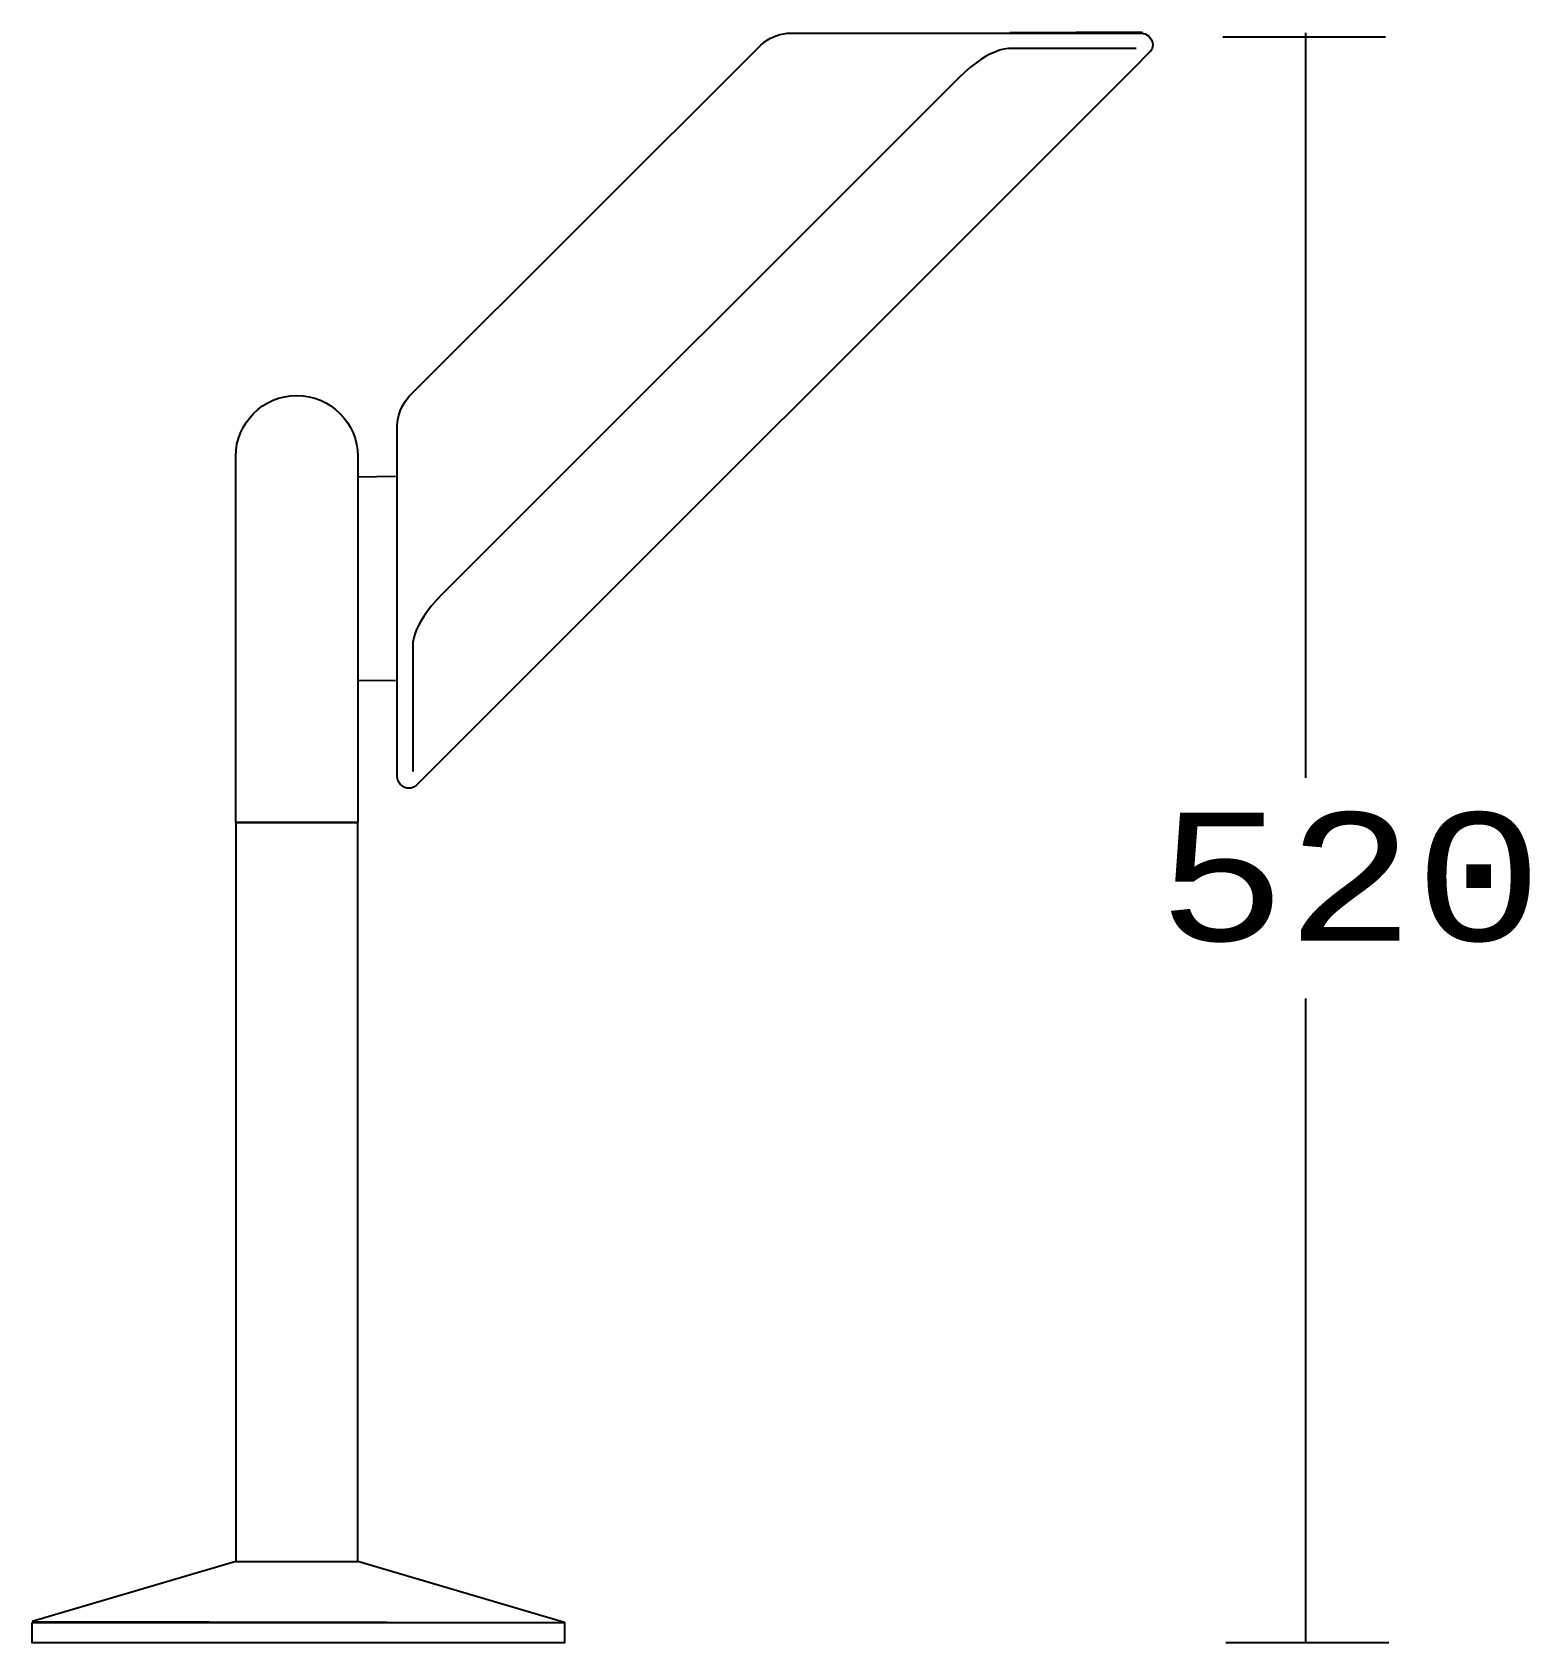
# Model space of a CAD drawing. Extents: x 45.4 to 138.3, y 71.5 to 171.5.
import ezdxf

# ---------------------------------------------------------------- set-up
doc = ezdxf.new("R2010")
doc.units = 0
doc.layers.add('LIVELLO_1', color=160, linetype='Continuous')
doc.styles.add('STD', font='txt')

# ---------------------------------------------------------------- blocks, each defined once
blk = doc.blocks.new('AI9-BLK1')
at = {"layer": 'LIVELLO_1', "color": 7}
for p, q in [((24.458, 49.998), (16.259, 49.963)), ((39.57, 49.688), (29.464, 49.688)), ((34.606, 49.963), (34.606, 3.697)), ((-24.207, 22.391), (-21.869, 22.436)), ((-24.207, 9.763), (-21.869, 9.738)), ((-31.786, 0.921), (-24.207, 0.921)), ((34.606, -9.995), (34.606, -49.998)), ((-31.786, -44.948), (-24.207, -44.948)), ((39.774, -49.998), (29.668, -49.998))]:
    blk.add_line(p, q, dxfattribs=at)
for points in [[(-44.417, -48.676), (-11.373, -48.737), (-24.207, -44.948), (-24.207, -24.341), (-24.207, 0.921), (-31.786, 0.921), (-31.786, -24.341), (-31.786, -44.948)], [(-44.415, -48.737), (-11.373, -48.737), (-11.373, -49.998), (-44.415, -49.998)]]:
    blk.add_lwpolyline(points, close=True, dxfattribs=at)
for points, knots in [([(-21.013, 27.392), (-21.762, 26.643), (-21.762, 25.576), (-21.762, 25.576), (-21.762, 25.576), (-21.762, 3.771), (-21.762, 3.771), (-21.762, 3.771), (-21.762, 3.343), (-21.333, 3.13), (-20.907, 2.914), (-20.584, 3.236), (-20.584, 3.236), (-20.584, 3.236), (-19.516, 4.304), (-19.516, 4.304), (-19.516, 4.304), (23.878, 47.701), (23.878, 47.701), (23.878, 47.701), (24.946, 48.77), (24.946, 48.77), (24.946, 48.77), (25.268, 49.089), (25.054, 49.518), (24.841, 49.942), (24.412, 49.942), (24.412, 49.942), (24.412, 49.942), (2.609, 49.942), (2.609, 49.942), (2.609, 49.942), (1.54, 49.942), (0.792, 49.193), (0.792, 49.193), (-21.013, 27.392), (-21.013, 27.392)], [0, 0, 0, 0, 1, 1, 1, 2, 2, 2, 3, 3, 3, 4, 4, 4, 5, 5, 5, 6, 6, 6, 7, 7, 7, 8, 8, 8, 9, 9, 9, 10, 10, 10, 11, 11, 11, 12, 12, 12, 12]), ([(24.092, 48.982), (24.092, 48.982), (16.395, 48.982), (16.395, 48.982), (16.395, 48.982), (15.114, 49.193), (13.083, 47.164), (13.083, 47.164), (-18.982, 15.101), (-18.982, 15.101), (-21.013, 13.07), (-20.798, 11.787), (-20.798, 11.787), (-20.798, 11.787), (-20.798, 4.091), (-20.798, 4.091)], [0, 0, 0, 0, 1, 1, 1, 2, 2, 2, 3, 3, 3, 4, 4, 4, 5, 5, 5, 5]), ([(-31.786, 0.921), (-31.786, 0.921), (-31.786, 23.653), (-31.786, 23.653), (-31.786, 25.746), (-30.09, 27.444), (-27.997, 27.444), (-25.904, 27.444), (-24.207, 25.746), (-24.207, 23.653), (-24.207, 23.653), (-24.207, 0.921), (-24.207, 0.921)], [0, 0, 0, 0, 1, 1, 1, 2, 2, 2, 3, 3, 3, 4, 4, 4, 4])]:
    blk.add_open_spline(points, degree=3, knots=knots, dxfattribs=at)
at = {"layer": 'LIVELLO_1', "color": 7, "insert": (25.42, 1.543), "char_height": 7.95643, "attachment_point": 1, "style": 'STD'}
blk.add_mtext('\\fCourier|b0|i0;\\H7.9564;\\C7;520', dxfattribs=at)

msp = doc.modelspace()

# ---------------------------------------------------------------- block references
at = {"layer": 'LIVELLO_1', "color": 7}
msp.add_blockref('AI9-BLK1', (89.823113, 121.51248), dxfattribs=at)

doc.saveas('drawing.dxf')
